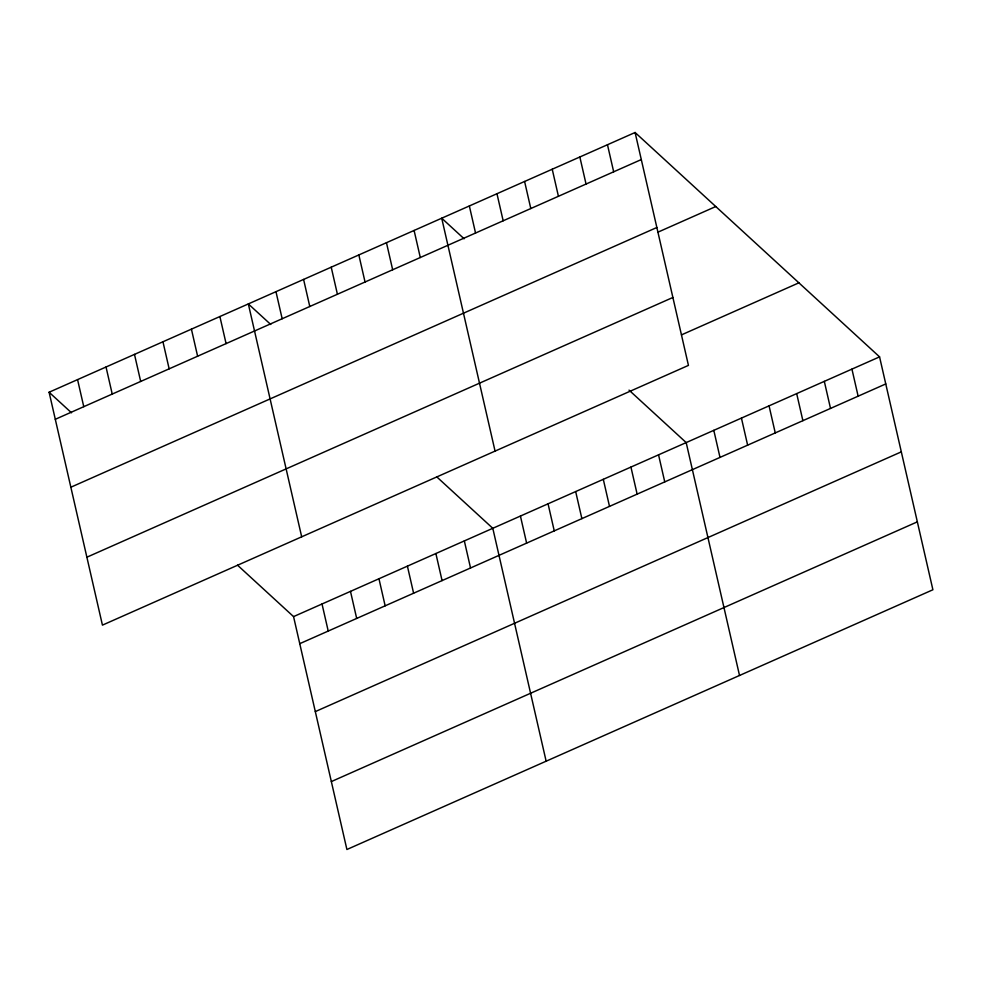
<?xml version="1.0" encoding="UTF-8"?>
<svg xmlns="http://www.w3.org/2000/svg" width="982" height="982" viewBox="0 0 982 982"><rect width="100%" height="100%" fill="white"/><g stroke="black" fill="none" stroke-linecap="round" stroke-linejoin="round"><path stroke-width="1.47" d="M635.096 132.496L688.443 365.39L102.435 625.129L49.1 392.235L635.096 132.496L879.565 356.871L932.9 589.765L346.904 849.504L293.557 616.61L237.534 565.19M55.299 419.302L641.295 159.563M70.851 487.219L656.86 227.493M657.756 232.255L715.768 206.539M86.882 557.199L672.879 297.472M681.483 334.874L798.894 282.828M293.557 616.61L879.565 356.871M299.755 643.676L885.764 383.937M315.32 711.594L901.316 451.855M331.339 781.574L917.348 521.847M464.13 238.786L441.716 218.213L495.063 451.106M629.032 390.136L686.185 442.587L739.52 675.481M270.75 324.49L248.336 303.929L301.683 536.81M436.781 476.884L492.804 528.304L546.139 761.185M49.1 392.235L71.514 412.808M851.934 369.122L858.133 396.188M824.315 381.36L830.514 408.426M796.684 393.61L802.883 420.677M769.053 405.848L775.252 432.915M741.435 418.099L747.633 445.165M713.804 430.337L720.002 457.403M607.477 144.747L613.676 171.813M658.554 454.838L664.753 481.892M579.846 156.985L586.045 184.051M630.935 467.076L637.134 494.142M552.228 169.235L558.427 196.302M603.304 479.326L609.503 506.381M524.597 181.474L530.796 208.54M575.673 491.565L581.872 518.631M496.966 193.724L503.165 220.79M548.054 503.815L554.253 530.869M469.347 205.962L475.546 233.029M520.423 516.053L526.622 543.12M414.097 230.463L420.296 257.517M464.339 540.91L470.538 567.977M386.466 242.701L392.665 269.768M435.873 553.529L442.072 580.595M358.847 254.952L365.046 282.006M407.407 566.148L413.606 593.214M331.216 267.19L337.415 294.256M378.954 578.766L385.153 605.833M303.598 279.44L309.784 306.507M350.488 591.385L356.687 618.439M275.967 291.679L282.165 318.745M322.022 603.991L328.221 631.058M219.882 316.548L226.081 343.602M191.416 329.154L197.615 356.221M162.951 341.773L169.15 368.839M134.485 354.392L140.684 381.458M106.031 367.01L112.23 394.064M77.566 379.617L83.765 406.683"/></g></svg>
